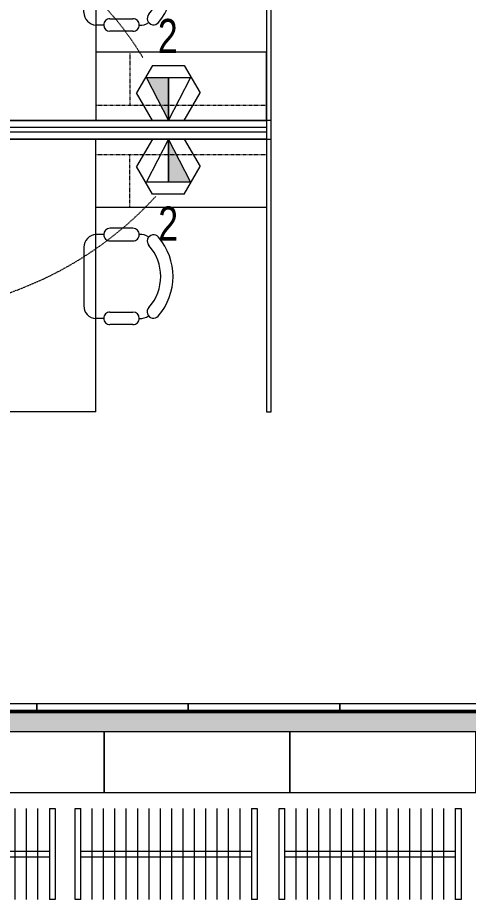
# Model space of a CAD drawing. Header units: inches. Extents: x -897 to 1409, y -1054 to 924.
# Drawn here: x -483.9 to -365, y -241.9 to -9 of the extents above; entities that cross this region are included whole.
import ezdxf

# ---------------------------------------------------------------- set-up
doc = ezdxf.new("R2010")
doc.units = ezdxf.units.IN
doc.header["$MEASUREMENT"] = 0
for name, pattern in [('Dash', [0.25, 0.125, -0.125]), ('Dash_2_', [0.25, 0.125, -0.125]), ('Hidden 1_8_', [0.1875, 0.125, -0.0625])]:
    doc.linetypes.add(name, pattern=pattern)
for name, color, linetype, lineweight in [('A-ANNO-NOTE', 131, 'Continuous', 9), ('A-DETL-HDLN', 90, 'Hidden 1_8_', 9), ('A-GENM', 13, 'Continuous', 9), ('A-GENM-HDLN', 13, 'Dash_2_', 9), ('A-WALL-PATT', 111, 'Continuous', 13), ('I-FURN', 30, 'Continuous', 9), ('I-WALL', 2, 'Continuous', 13)]:
    doc.layers.add(name, color=color, linetype=linetype, lineweight=lineweight)
doc.styles.add('Arial', font='arial.ttf', dxfattribs={"width": 0.75, "height": 9})

# ---------------------------------------------------------------- blocks, each defined once
blk = doc.blocks.new('Clothing Rack13 - Clothing Rack-3257792-7TH FLOOR TELECOM PLAN')
at = {"layer": 'I-FURN', "color": 53}
for p, q in [((-493.16, -213.26), (-493.16, -211.76)), ((-493.16, -211.76), (-469.16, -211.76)), ((-469.16, -211.76), (-469.16, -213.26)), ((-493.16, -213.26), (-469.16, -213.26)), ((-481.91, -213.26), (-481.91, -258.26)), ((-480.41, -213.26), (-480.41, -258.26)), ((-493.16, -216.26), (-469.16, -216.26)), ((-493.16, -219.26), (-469.16, -219.26)), ((-493.16, -222.26), (-469.16, -222.26)), ((-493.16, -225.26), (-469.16, -225.26)), ((-493.16, -228.26), (-469.16, -228.26)), ((-493.16, -231.26), (-469.16, -231.26)), ((-493.16, -234.26), (-469.16, -234.26)), ((-493.16, -237.26), (-469.16, -237.26)), ((-493.16, -240.26), (-469.16, -240.26)), ((-493.16, -243.26), (-469.16, -243.26)), ((-493.16, -246.26), (-469.16, -246.26)), ((-493.16, -249.26), (-469.16, -249.26)), ((-493.16, -252.26), (-469.16, -252.26)), ((-493.16, -255.26), (-469.16, -255.26)), ((-469.16, -258.26), (-493.16, -258.26)), ((-493.16, -259.76), (-493.16, -258.26)), ((-469.16, -258.26), (-469.16, -259.76)), ((-469.16, -259.76), (-493.16, -259.76))]:
    blk.add_line(p, q, dxfattribs=at)
blk = doc.blocks.new('Clothing Rack14 - Clothing Rack-3257863-7TH FLOOR TELECOM PLAN')
at = {"layer": 'I-FURN', "color": 53}
for p, q in [((-493.16, -213.26), (-493.16, -211.76)), ((-493.16, -211.76), (-469.16, -211.76)), ((-469.16, -211.76), (-469.16, -213.26)), ((-493.16, -213.26), (-469.16, -213.26)), ((-481.91, -213.26), (-481.91, -258.26)), ((-480.41, -213.26), (-480.41, -258.26)), ((-493.16, -216.26), (-469.16, -216.26)), ((-493.16, -219.26), (-469.16, -219.26)), ((-493.16, -222.26), (-469.16, -222.26)), ((-493.16, -225.26), (-469.16, -225.26)), ((-493.16, -228.26), (-469.16, -228.26)), ((-493.16, -231.26), (-469.16, -231.26)), ((-493.16, -234.26), (-469.16, -234.26)), ((-493.16, -237.26), (-469.16, -237.26)), ((-493.16, -240.26), (-469.16, -240.26)), ((-493.16, -243.26), (-469.16, -243.26)), ((-493.16, -246.26), (-469.16, -246.26)), ((-493.16, -249.26), (-469.16, -249.26)), ((-493.16, -252.26), (-469.16, -252.26)), ((-493.16, -255.26), (-469.16, -255.26)), ((-469.16, -258.26), (-493.16, -258.26)), ((-493.16, -259.76), (-493.16, -258.26)), ((-469.16, -258.26), (-469.16, -259.76)), ((-469.16, -259.76), (-493.16, -259.76))]:
    blk.add_line(p, q, dxfattribs=at)
blk = doc.blocks.new('Clothing Rack15 - Clothing Rack-3257902-7TH FLOOR TELECOM PLAN')
at = {"layer": 'I-FURN', "color": 53}
for p, q in [((-493.16, -213.26), (-493.16, -211.76)), ((-493.16, -211.76), (-469.16, -211.76)), ((-469.16, -211.76), (-469.16, -213.26)), ((-493.16, -213.26), (-469.16, -213.26)), ((-481.91, -213.26), (-481.91, -258.26)), ((-480.41, -213.26), (-480.41, -258.26)), ((-493.16, -216.26), (-469.16, -216.26)), ((-493.16, -219.26), (-469.16, -219.26)), ((-493.16, -222.26), (-469.16, -222.26)), ((-493.16, -225.26), (-469.16, -225.26)), ((-493.16, -228.26), (-469.16, -228.26)), ((-493.16, -231.26), (-469.16, -231.26)), ((-493.16, -234.26), (-469.16, -234.26)), ((-493.16, -237.26), (-469.16, -237.26)), ((-493.16, -240.26), (-469.16, -240.26)), ((-493.16, -243.26), (-469.16, -243.26)), ((-493.16, -246.26), (-469.16, -246.26)), ((-493.16, -249.26), (-469.16, -249.26)), ((-493.16, -252.26), (-469.16, -252.26)), ((-493.16, -255.26), (-469.16, -255.26)), ((-469.16, -258.26), (-493.16, -258.26)), ((-493.16, -259.76), (-493.16, -258.26)), ((-469.16, -258.26), (-469.16, -259.76)), ((-469.16, -259.76), (-493.16, -259.76))]:
    blk.add_line(p, q, dxfattribs=at)
blk = doc.blocks.new('Shelving - 48_ x 16_ x 96_-3257954-7TH FLOOR TELECOM PLAN')
at = {"layer": 'I-FURN', "color": 53}
for p, q in [((24.5, -4), (-24.5, -4)), ((-24.5, -4), (-24.5, -20)), ((24.5, -20), (24.5, -4)), ((-24.5, -20), (24.5, -20))]:
    blk.add_line(p, q, dxfattribs=at)
blk = doc.blocks.new('Acoustic Panel - Wall Mtd - 3_-4_ wide 2_ thick-4743480-7TH FLOOR TELECOM PLAN')
at = {"layer": 'A-GENM', "color": 133, "lineweight": 20}
for p, q in [((-718.91, -190.24), (-758.91, -190.24)), ((-758.91, -190.24), (-758.91, -192.24)), ((-718.91, -192.24), (-718.91, -190.24)), ((-758.91, -192.24), (-718.91, -192.24))]:
    blk.add_line(p, q, dxfattribs=at)
blk = doc.blocks.new('AE Tech Design Workstation - AE Tech Design Workstation w_ back-V90-7TH FLOOR TELECOM PLAN')
at = {"layer": 'A-GENM', "color": 53}
for p, q in [((37.28, 1.75), (-35.47, 1.75)), ((38.41, 0.5), (-35.47, 0.5)), ((36.53, 0), (-35.47, 0)), ((-35.47, -24), (-35.47, 0)), ((36.53, 0.5), (36.53, -69)), ((38.41, -69), (38.41, 0.5)), ((39.66, -69), (39.66, 0.5)), ((41.53, -69), (41.53, 0.5)), ((8.04, -20.87), (-7.45, -20.87)), ((-35.47, -24), (36.53, -24)), ((-10.77, -26.08), (-10.77, -24)), ((11.36, -26.08), (11.36, -24)), ((18.53, -69), (18.53, -24)), ((-12.43, -33.81), (-12.43, -27.75)), ((-9.11, -27.74), (-9.11, -33.81)), ((9.7, -27.74), (9.7, -33.8)), ((13.02, -33.81), (13.02, -27.74)), ((41.53, -69), (-35.47, -69)), ((-35.47, -69), (-35.47, -70.25)), ((36.53, -69), (18.53, -69)), ((41.53, -70.25), (41.53, -69)), ((-35.47, -70.25), (41.53, -70.25))]:
    blk.add_line(p, q, dxfattribs=at)
for centre, radius, start, end in [((-7.64, -24), 3.13, 86.5325, 180), ((8.04, -24.2), 3.33, 3.3917, 90), ((-10.77, -27.74), 1.66, 89.9999, 180.1999), ((-10.77, -27.74), 1.66, 0, 90.035), ((11.36, -27.74), 1.66, 89.9479, 180), ((11.36, -27.74), 1.66, 0.0007, 89.9479), ((-10.77, -33.81), 1.66, 180, 270.001), ((-10.77, -33.81), 1.66, 270.001, 359.9945), ((11.36, -33.81), 1.66, 179.7786, 269.9844), ((11.36, -33.81), 1.66, 269.9844, 0), ((-6.84, -35.76), 3.94, 175.7594, 213.0483), ((8.13, -35.94), 3.26, 321.7509, 8.3604), ((-9.05, -39.22), 1.67, 47.4571, 228.946), ((0.29, -28.8), 12.33, 228.2016, 311.7984), ((9.62, -39.24), 1.67, 309.9141, 131.7984), ((0.29, -28.49), 15.89, 228.946, 310.8563)]:
    blk.add_arc(centre, radius, start, end, dxfattribs=at)
at = {"layer": 'A-GENM-HDLN', "color": 53, "linetype": 'Dash'}
for p, q in [((32.53, -24), (32.53, -69)), ((18.53, -33), (32.53, -33)), ((18.53, -69), (18.53, -33))]:
    blk.add_line(p, q, dxfattribs=at)
blk = doc.blocks.new('AE Tech Design Workstation - AE Tech Design Workstation w_ back-V91-7TH FLOOR TELECOM PLAN')
at = {"layer": 'A-GENM', "color": 53}
for p, q in [((41.53, 70.25), (-35.47, 70.25)), ((-35.47, 70.25), (-35.47, 69)), ((41.53, 69), (41.53, 70.25)), ((-35.47, 69), (41.53, 69)), ((36.53, 69), (18.53, 69)), ((18.53, 69), (18.53, 24)), ((36.53, -0.5), (36.53, 69)), ((38.41, 69), (38.41, -0.5)), ((39.66, 69), (39.66, -0.5)), ((41.53, 69), (41.53, -0.5)), ((-12.43, 33.81), (-12.43, 27.75)), ((-9.11, 27.74), (-9.11, 33.81)), ((9.7, 27.74), (9.7, 33.8)), ((13.02, 33.81), (13.02, 27.74)), ((-10.77, 26.08), (-10.77, 24)), ((11.36, 26.08), (11.36, 24)), ((-35.47, 24), (36.53, 24)), ((-35.47, 24), (-35.47, 0)), ((8.04, 20.87), (-7.45, 20.87)), ((36.53, 0), (-35.47, 0)), ((38.41, -0.5), (-35.47, -0.5)), ((37.28, -1.75), (-35.47, -1.75))]:
    blk.add_line(p, q, dxfattribs=at)
for centre, radius, start, end in [((0.29, 28.49), 15.89, 49.1437, 131.054), ((-9.05, 39.22), 1.67, 131.054, 312.5429), ((0.29, 28.8), 12.33, 48.2016, 131.7984), ((9.62, 39.24), 1.67, 228.2016, 50.0859), ((-6.84, 35.76), 3.94, 146.9517, 184.2406), ((8.13, 35.94), 3.26, 351.6396, 38.2491), ((-10.77, 33.81), 1.66, 89.999, 180), ((-10.77, 33.81), 1.66, 0.0055, 89.999), ((11.36, 33.81), 1.66, 90.0156, 180.2214), ((11.36, 33.81), 1.66, 0, 90.0156), ((-10.77, 27.74), 1.66, 179.8001, 270.0001), ((-10.77, 27.74), 1.66, 269.965, 360), ((11.36, 27.74), 1.66, 180, 270.0521), ((11.36, 27.74), 1.66, 270.0521, 359.9993), ((-7.64, 24), 3.13, 180, 273.4675), ((8.04, 24.2), 3.33, 270, 356.6083)]:
    blk.add_arc(centre, radius, start, end, dxfattribs=at)
at = {"layer": 'A-GENM-HDLN', "color": 53, "linetype": 'Dash'}
for p, q in [((18.53, 69), (18.53, 33)), ((32.53, 24), (32.53, 69)), ((18.53, 33), (32.53, 33))]:
    blk.add_line(p, q, dxfattribs=at)

msp = doc.modelspace()

# ---------------------------------------------------------------- hatches: boundary and pattern name
at = {"layer": 'A-ANNO-NOTE'}
for points in [[(-444.17, -36.12), (-444.17, -24.87), (-449.98, -24.87)], [(-438.37, -52.37), (-444.17, -41.12), (-444.17, -52.37)]]:
    msp.add_hatch(color=256, dxfattribs=at).paths.add_polyline_path(points, flags=0)
at = {"layer": 'A-WALL-PATT'}
h = msp.add_hatch(color=253, dxfattribs=at)
h.paths.add_polyline_path([(-854.45, -197.62), (-638.91, -197.62), (-638.91, -192.24), (-867.1, -192.24), (-867.1, -197.62)], flags=0)
h.paths.add_polyline_path([(-510.1, -197.62), (-305.35, -197.62), (-305.35, -192.24), (-598.91, -192.24), (-598.91, -197.62), (-537.23, -197.62)], flags=0)

# ---------------------------------------------------------------- linework, layer by layer
at = {"layer": 'A-ANNO-NOTE'}
for p, q in [((-448.35, -21.63), (-452.54, -28.89)), ((-448.35, -21.63), (-440, -21.63)), ((-440, -21.63), (-435.81, -28.89)), ((-444.17, -24.87), (-449.98, -24.87)), ((-449.98, -24.87), (-444.17, -36.12)), ((-444.17, -36.12), (-444.17, -24.87)), ((-444.17, -24.87), (-444.17, -36.12)), ((-448.37, -36.12), (-452.54, -28.89)), ((-439.98, -36.12), (-435.81, -28.89)), ((-448.37, -36.12), (-439.98, -36.12)), ((-448.37, -41.12), (-452.54, -48.35)), ((-439.98, -41.12), (-448.37, -41.12)), ((-444.17, -41.12), (-444.17, -52.37)), ((-438.37, -52.37), (-444.17, -41.12)), ((-444.17, -52.37), (-444.17, -41.12)), ((-439.98, -41.12), (-435.81, -48.35)), ((-448.35, -55.61), (-452.54, -48.35)), ((-440, -55.61), (-435.81, -48.35)), ((-444.17, -52.37), (-438.37, -52.37)), ((-440, -55.61), (-448.35, -55.61))]:
    msp.add_line(p, q, dxfattribs=at)
at = {"layer": 'A-ANNO-NOTE', "lineweight": 20}
for p, q in [((-449.98, -24.87), (-444.17, -36.12)), ((-438.37, -24.87), (-449.98, -24.87)), ((-444.17, -36.12), (-438.37, -24.87)), ((-444.17, -41.12), (-449.98, -52.37)), ((-438.37, -52.37), (-444.17, -41.12)), ((-449.98, -52.37), (-438.37, -52.37))]:
    msp.add_line(p, q, dxfattribs=at)
at = {"layer": 'A-DETL-HDLN'}
for centre, radius, start, end in [((-519.02, -60.13), 79.29, 30.8034, 168.8359), ((-517.46, 7.84), 94.85, 222.4405, 317.5595)]:
    msp.add_arc(centre, radius, start, end, dxfattribs=at)
at = {"layer": 'I-WALL', "color": 213, "lineweight": 50}
msp.add_line((-305.35, -192.24), (-598.91, -192.24), dxfattribs=at)

# ---------------------------------------------------------------- block references
at = {"color": 53, "lineweight": 9}
for name, p, rotation in [('AE Tech Design Workstation - AE Tech Design Workstation w_ back-V91-7TH FLOOR TELECOM PLAN', (-487.32, 0.41), 270.0000000000011), ('AE Tech Design Workstation - AE Tech Design Workstation w_ back-V90-7TH FLOOR TELECOM PLAN', (-487.32, -77.65), 89.99999999999889), ('Clothing Rack13 - Clothing Rack-3257792-7TH FLOOR TELECOM PLAN', (-733.83, 251.3), 89.99999999999997), ('Clothing Rack14 - Clothing Rack-3257863-7TH FLOOR TELECOM PLAN', (-680.53, 251.3), 89.99999999999997), ('Clothing Rack15 - Clothing Rack-3257902-7TH FLOOR TELECOM PLAN', (-626.73, 251.3), 89.99999999999997)]:
    msp.add_blockref(name, p, dxfattribs=dict(at, rotation=rotation))
for name, p in [('Acoustic Panel - Wall Mtd - 3_-4_ wide 2_ thick-4743480-7TH FLOOR TELECOM PLAN', (240, 0)), ('Acoustic Panel - Wall Mtd - 3_-4_ wide 2_ thick-4743480-7TH FLOOR TELECOM PLAN', (280, 0)), ('Acoustic Panel - Wall Mtd - 3_-4_ wide 2_ thick-4743480-7TH FLOOR TELECOM PLAN', (320, 0)), ('Acoustic Panel - Wall Mtd - 3_-4_ wide 2_ thick-4743480-7TH FLOOR TELECOM PLAN', (360, 0)), ('Shelving - 48_ x 16_ x 96_-3257954-7TH FLOOR TELECOM PLAN', (-485.6, -193.62)), ('Shelving - 48_ x 16_ x 96_-3257954-7TH FLOOR TELECOM PLAN', (-436.6, -193.62)), ('Shelving - 48_ x 16_ x 96_-3257954-7TH FLOOR TELECOM PLAN', (-387.6, -193.62))]:
    msp.add_blockref(name, p, dxfattribs=at)

# ---------------------------------------------------------------- texts
at = {"layer": 'A-ANNO-NOTE', "char_height": 9, "width": 6.363, "attachment_point": 1, "style": 'Arial'}
for insert in [(-446.95, -9.34), (-446.84, -58.88)]:
    msp.add_mtext('2', dxfattribs=dict(at, insert=insert))

doc.saveas('drawing.dxf')
